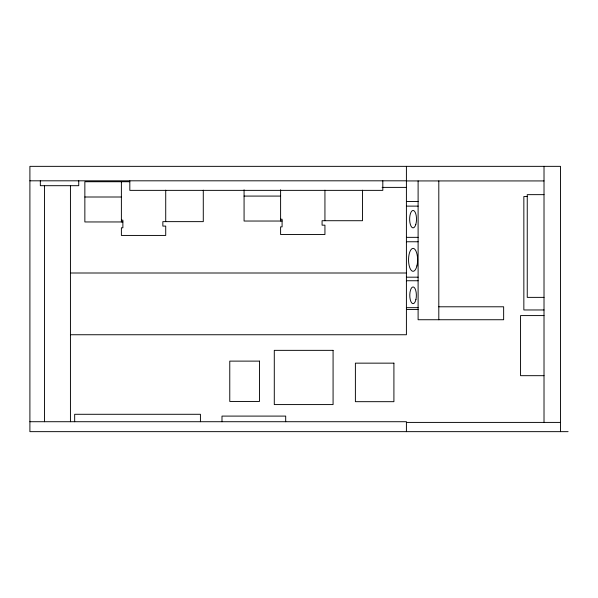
<?xml version="1.0" encoding="UTF-8"?>
<svg xmlns="http://www.w3.org/2000/svg" width="598" height="598" viewBox="0 0 598 598"><rect width="100%" height="100%" fill="white"/><g stroke="black" fill="none" stroke-linecap="round" stroke-linejoin="round"><path stroke-width="0.9" d="M29.9 180.813L406.408 180.813M406.408 180.932L544.016 180.932M129.699 181.732L84.856 181.732L84.856 221.955L122.874 221.955M382.122 187.391L406.408 187.391M544.016 194.649L527.249 194.649L527.249 297.37L544.016 297.37M244.074 196.084L280.604 196.084M527.518 196.525L523.848 196.525L523.848 309.966L544.016 309.966M84.856 197.004L121.387 197.004M406.408 201.541L418.107 201.541M406.408 206.123L418.107 206.123M280.604 219.227L282.092 219.227L282.092 226.866L280.604 226.866L280.604 234.513L324.938 234.513L324.938 225.169L322.075 225.169L322.075 220.714L362.5 220.714L362.5 190.171M121.387 220.154L122.874 220.154L122.874 227.793L121.387 227.793L121.387 235.433L165.721 235.433L165.721 226.096L162.85 226.096L162.85 221.634L203.283 221.634L203.283 190.164M282.092 221.036L244.074 221.036L244.074 189.798M406.408 237.346L418.107 237.346M406.408 241.764L418.107 241.764M70.437 273.002L406.408 273.002M406.408 277.18L418.107 277.18M406.408 280.746L418.107 280.746M438.805 306.789L503.643 306.789L503.643 319.736L418.107 319.736L418.107 180.932M406.408 307.678L418.107 307.678M406.408 309.547L418.107 309.547M544.016 315.587L520.559 315.587L520.559 375.679L544.016 375.679M70.437 334.745L406.408 334.745L406.408 166.349M29.9 421.717L406.408 421.717L406.408 431.651M406.408 422.412L560.49 422.412M568.1 431.651L29.9 431.651L29.9 166.349L560.49 166.349L560.49 431.651M544.016 166.349L544.016 422.412M438.805 180.932L438.805 319.736M382.81 180.813L382.81 190.366L129.818 190.366L129.818 180.813M324.938 190.171L324.938 220.714M285.695 421.717L285.695 416.096L221.993 416.096L221.993 421.717M280.604 189.798L280.604 221.036M200.427 421.717L200.427 414.287L74.675 414.287L74.675 421.717M165.721 190.164L165.721 221.634M121.387 181.732L121.387 221.955M78.742 180.813L78.742 185.694L40.328 185.694L40.328 180.813M70.437 185.47L70.437 421.717M44.544 185.485L44.544 421.717M333.079 350.353L274.288 350.353L274.288 404.577L333.079 404.577L333.079 350.353M259.48 361.117L229.767 361.117L229.767 401.445L259.48 401.445L259.48 361.117M393.91 363.15L355.391 363.15L355.391 401.677L393.91 401.677L393.91 363.15M415.782 224.512A8.701 3.431 -90 0 0 413.554 210.541A8.701 3.431 -90 0 0 409.892 222.419A8.701 3.431 -90 0 0 415.782 224.512M416.911 265.916A11.459 4.522 -90 0 0 413.233 248.394A11.459 4.522 -90 0 0 409.084 265.235A11.459 4.522 -90 0 0 416.911 265.916M415.931 299.493A8.372 3.296 -90 0 0 413.076 286.943A8.372 3.296 -90 0 0 410.221 299.493A8.372 3.296 -90 0 0 415.931 299.493"/></g></svg>
